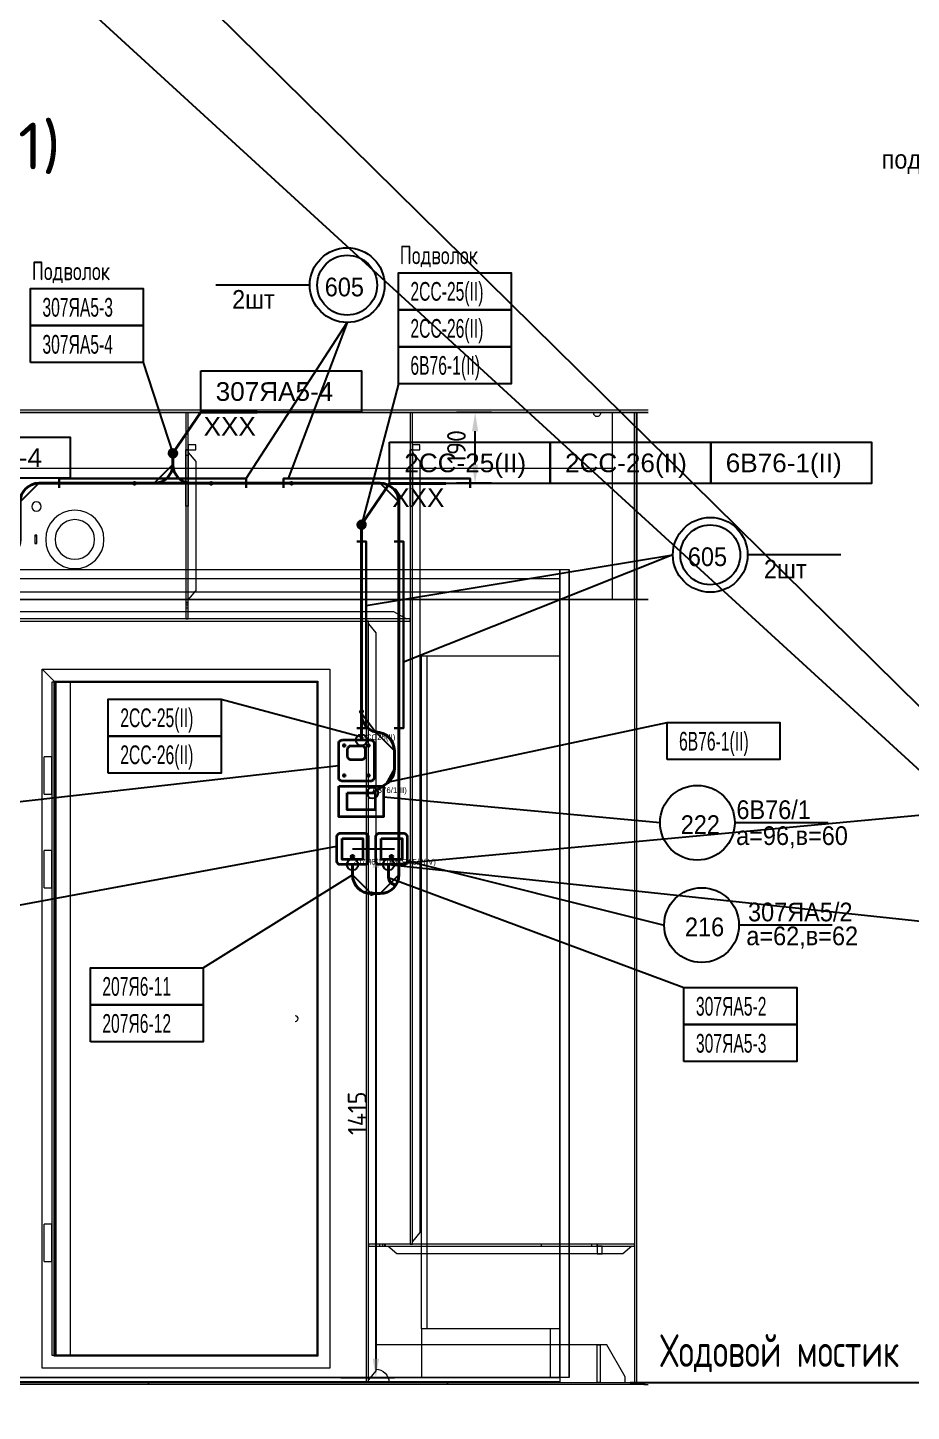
# Model space of a CAD drawing. Header units: millimetres. Extents: x -35117 to 70520, y -28859 to 27816.
# Drawn here: x -6352 to -3988, y -13724 to -10023 of the extents above; entities that cross this region are included whole.
import ezdxf

# ---------------------------------------------------------------- set-up
doc = ezdxf.new("R2010")
doc.units = ezdxf.units.MM
for name, color, linetype in [('-1102', 7, 'Continuous'), ('-1109', 7, 'Continuous'), ('-1114', 7, 'Continuous'), ('-1513', 7, 'Continuous'), ('CABLE', 6, 'Continuous'), ('DIMENSION', 1, 'Continuous'), ('EQUIPMENT', 7, 'Continuous'), ('FORM', 7, 'Continuous'), ('Kabeli', 7, 'Continuous'), ('KabeliError', 7, 'Continuous'), ('Выноски', 7, 'Continuous'), ('ВыноскиНаПолеЧертежа', 7, 'Continuous'), ('Насыщение', 7, 'Continuous'), ('ПозицииОборудования', 7, 'Continuous'), ('ТРАССЫскрытые', 7, 'Continuous'), ('ЭСН', 255, 'Continuous')]:
    doc.layers.add(name, color=color, linetype=linetype)
for name, color, linetype, lineweight in [('Hull', 1, 'Continuous', 40), ('Other', 3, 'Continuous', 60), ('ТРАССЫ', 7, 'Continuous', 40)]:
    doc.layers.add(name, color=color, linetype=linetype, lineweight=lineweight)
doc.styles.add('SIMPLEX', font='simplex.shx', dxfattribs={"width": 0.9, "height": 50})
doc.styles.get("Standard").update_dxf_attribs({"font": 'arial.ttf'})
doc.styles.add('Standard1', font='simplex.shx', dxfattribs={"height": 2.5})
doc.dimstyles.new('М_20 -1', dxfattribs={"dimscale": 0, "dimtxt": 50, "dimasz": 50, "dimexe": 50, "dimexo": 0, "dimgap": 25, "dimtad": 1, "dimdec": 0, "dimrnd": 5, "dimdsep": 46, "dimtxsty": 'SIMPLEX', "dimcen": 50, "dimclrd": 1, "dimclre": 1, "dimclrt": 3, "dimadec": 0, "dimazin": 0, "dimtfac": 1, "dimtdec": 0, "dimtmove": 0, "dimatfit": 3, "dimfxl": 1, "dimtolj": 1, "dimtzin": 0, "dimarcsym": 0})

# ---------------------------------------------------------------- blocks, each defined once
blk = doc.blocks.new('ИР')
at = {"layer": 'EQUIPMENT', "color": 2, "linetype": 'Continuous', "lineweight": 35}
for points in [[(-37.5, 110), (37.5, 110, -0.414214), (47.5, 100), (47.5, 10, -0.414214), (37.5, 0), (-37.5, 0, -0.414214), (-47.5, 10), (-47.5, 100, -0.414214)], [(-13.6, 94.7), (13.6, 94.7, -0.414214), (23.6, 84.7), (23.6, 67, -0.414214), (13.6, 57), (-13.6, 57, -0.414214), (-23.6, 67), (-23.6, 84.7, -0.414214)]]:
    blk.add_lwpolyline(points, format="xyb", close=True, dxfattribs=at)
for centre in [(-32.5, 95), (32.5, 95), (-32.5, 15), (32.5, 15)]:
    blk.add_circle(centre, 2.5, dxfattribs=at)
blk = doc.blocks.new('*U69')
at = {"layer": 'ЭСН', "lineweight": 30}
blk.add_lwpolyline([(500, -25), (500, 0), (0, 0), (0, -25)], dxfattribs=at)
blk = doc.blocks.new('*D108')
at = {"layer": 'Defpoints', "color": 0, "linetype": 'Continuous'}
for p in [(-5154.9, -11052.6), (-5111.4, -11052.6), (-5111.4, -11241.6)]:
    blk.add_point(p, dxfattribs=at)
at = {"layer": 'DIMENSION', "color": 1, "linetype": 'Continuous', "lineweight": -2}
for p, q in [((-5111.4, -11052.6), (-5204.9, -11052.6)), ((-5154.9, -11191.6), (-5154.9, -11102.6)), ((-5111.4, -11241.6), (-5204.9, -11241.6))]:
    blk.add_line(p, q, dxfattribs=at)
at = {"layer": 'DIMENSION', "color": 1, "linetype": 'Continuous'}
for points in [[(-5163.3, -11102.6), (-5146.6, -11102.6), (-5154.9, -11052.6)], [(-5163.3, -11191.6), (-5146.6, -11191.6), (-5154.9, -11241.6)]]:
    blk.add_solid(points, dxfattribs=at)
at = {"layer": 'DIMENSION', "color": 3, "linetype": 'Continuous', "insert": (-5204.9, -11144.3), "char_height": 50, "attachment_point": 5, "rotation": 90, "style": 'SIMPLEX'}
blk.add_mtext('\\A1;190', dxfattribs=at)
blk = doc.blocks.new('ПДУ')
at = {"layer": 'EQUIPMENT', "color": 2, "linetype": 'Continuous', "lineweight": 35}
for points in [[(-60, 41), (60, 41), (60, -41), (-60, -41)], [(-37.5, 22.5), (37.5, 22.5), (37.5, -22.5), (-37.5, -22.5)]]:
    blk.add_lwpolyline(points, close=True, dxfattribs=at)
blk = doc.blocks.new('RS16')
at = {"layer": 'EQUIPMENT', "linetype": 'Continuous', "lineweight": 35}
h = blk.add_hatch(color=2, dxfattribs=at)
h.dxf.hatch_style = 1
h.paths.add_polyline_path([(-3.4, -62.2, 1), (3.4, -62.2, 1)])
h.paths.add_polyline_path([(2.7, -62.2, -1), (-2.7, -62.2, -1)], flags=16)
at = {"layer": 'EQUIPMENT', "color": 2, "linetype": 'Continuous', "lineweight": 35}
blk.add_lwpolyline([(-32, 0), (32, 0, -0.414214), (42, -10), (42, -74, -0.414214), (32, -84), (-32, -84, -0.414214), (-42, -74), (-42, -10, -0.414214)], format="xyb", close=True, dxfattribs=at)
blk.add_lwpolyline([(-28, -14), (28, -14), (28, -70), (-28, -70)], close=True, dxfattribs=at)
for radius in [3.42, 2.67]:
    blk.add_circle((0, -62.2), radius, dxfattribs=at)
blk = doc.blocks.new('*D136')
at = {"layer": 'Defpoints', "color": 0, "linetype": 'Continuous'}
for p in [(-5482.9, -12219.8), (-5514.4, -13633.6), (-5420.6, -13633.6)]:
    blk.add_point(p, dxfattribs=at)
at = {"layer": 'DIMENSION', "color": 1, "linetype": 'Continuous', "lineweight": -2}
for p, q in [((-5482.9, -12219.8), (-5370.6, -12219.8)), ((-5420.6, -12269.8), (-5420.6, -13583.6)), ((-5514.4, -13633.6), (-5370.6, -13633.6))]:
    blk.add_line(p, q, dxfattribs=at)
at = {"layer": 'DIMENSION', "color": 1, "linetype": 'Continuous'}
for points in [[(-5428.9, -12269.8), (-5412.2, -12269.8), (-5420.6, -12219.8)], [(-5428.9, -13583.6), (-5412.2, -13583.6), (-5420.6, -13633.6)]]:
    blk.add_solid(points, dxfattribs=at)
at = {"layer": 'DIMENSION', "color": 3, "linetype": 'Continuous', "insert": (-5470.6, -12926.7), "char_height": 50, "attachment_point": 5, "rotation": 90, "style": 'SIMPLEX'}
blk.add_mtext('\\A1;1415', dxfattribs=at)
blk = doc.blocks.new('*U381')
for p, q in [((0, 0), (74.4, 110.2)), ((74.4, 110.2), (225.6, 110.2))]:
    blk.add_line(p, q)
blk.add_circle((0, 0), 10)
blk.add_circle((0, 0), 10)
for tag, p in [('НАЗВАНИЕ_ПЕРЕХОДА', (86.2, 116.4)), ('СПРАВКА_ПЕРЕХОДА', (82, 47.2))]:
    blk.add_attdef(tag, p, '', height=50)
at = {"flags": 1}
for tag, p in [('ДЛИНА_ПЕРЕХОДА', (104.7, -170.5)), ('СУФИКС', (95, -250.5)), ('ID_перех', (95, -319.4))]:
    blk.add_attdef(tag, p, '', height=50, dxfattribs=at)
blk = doc.blocks.new('*U393')
for p, q in [((0, 0), (74.4, 110.2)), ((74.4, 110.2), (225.6, 110.2))]:
    blk.add_line(p, q)
blk.add_circle((0, 0), 10)
blk.add_circle((0, 0), 10)
for tag, p in [('НАЗВАНИЕ_ПЕРЕХОДА', (86.2, 116.4)), ('СПРАВКА_ПЕРЕХОДА', (82, 47.2))]:
    blk.add_attdef(tag, p, '', height=50)
at = {"flags": 1}
for tag, p in [('ДЛИНА_ПЕРЕХОДА', (104.7, -170.5)), ('СУФИКС', (95, -250.5)), ('ID_перех', (95, -319.4))]:
    blk.add_attdef(tag, p, '', height=50, dxfattribs=at)

msp = doc.modelspace()

# ---------------------------------------------------------------- linework, layer by layer
at = {"layer": '-1102', "color": 3, "lineweight": 0}
for p, q in [((-5228.564, -13652.593), (-5228.564, -13646.593)), ((-4722.564, -13652.593), (-4728.564, -13652.593))]:
    msp.add_line(p, q, dxfattribs=at)
at = {"layer": '-1109', "color": 1, "lineweight": 0}
msp.add_line((-5328.564, -11610.594), (-5328.564, -11604.595), dxfattribs=at)
at = {"layer": '-1109', "color": 4, "lineweight": 0}
msp.add_line((-4728.564, -13282.594), (-4728.564, -13276.592), dxfattribs=at)
msp.add_lwpolyline([(-4728.564, -13276.592), (-4828.564, -13276.592), (-4828.564, -13282.594), (-4728.564, -13282.594), (-4728.564, -13276.592)], dxfattribs=at)
at = {"layer": '-1114', "color": 4, "lineweight": 0}
for p, q in [((-5922.564, -11302.593), (-5928.564, -11302.593)), ((-5322.564, -11302.593), (-5328.564, -11302.593))]:
    msp.add_line(p, q, dxfattribs=at)
at = {"layer": '-1513', "color": 231, "lineweight": 0}
for p, q in [((-4928.576, -11496.553), (-4928.576, -11532.555)), ((-7521.954, -13633.568), (-4928.576, -13633.568)), ((-4928.576, -13633.568), (-4928.576, -13645.568))]:
    msp.add_line(p, q, dxfattribs=at)
at = {"layer": '-1513', "color": 34, "lineweight": 0}
for p, q in [((-4691.571, -11552.284), (-7722.314, -11552.257)), ((-4728.735, -11552.272), (-7722.29, -11552.257)), ((-7722.29, -11552.257), (-4728.735, -11552.272)), ((-4788.562, -11552.254), (-4728.564, -11552.254)), ((-4722.577, -11552.257), (-4691.571, -11552.257)), ((-4722.577, -11552.257), (-4691.571, -11552.257)), ((-4691.571, -11552.257), (-4722.546, -11552.257))]:
    msp.add_line(p, q, dxfattribs=at)
msp.add_lwpolyline([(-4788.562, -11552.254), (-4788.562, -11552.257), (-4728.564, -11552.257)], dxfattribs=at)
at = {"color": 3}
msp.add_line((-4739.773, -13646.593), (-3833.07, -13646.593), dxfattribs=at)
at = {"layer": 'CABLE', "color": 6, "linetype": 'Continuous', "lineweight": 50}
msp.add_circle((-5963.798, -11161.671), 8.849, dxfattribs=at)
at = {"layer": 'CABLE', "color": 2, "linetype": 'Continuous', "lineweight": 50}
msp.add_circle((-5459.063, -11352.593), 8.849, dxfattribs=at)
at = {"layer": 'Hull', "color": 86, "linetype": 'Continuous', "lineweight": 20}
for p, q in [((-4691.571, -11052.284), (-7722.314, -11052.257)), ((-5813.562, -11052.593), (-4691.571, -11052.593)), ((-4728.564, -11052.254), (-4728.564, -11052.257)), ((-4728.564, -11052.257), (-4728.564, -11552.257)), ((-4722.577, -11052.257), (-4722.577, -11552.257)), ((-4691.571, -11052.257), (-4722.577, -11052.257)), ((-4722.546, -11552.257), (-4722.546, -11052.257)), ((-4722.546, -11052.257), (-4722.546, -11552.257)), ((-4722.546, -11052.257), (-4691.571, -11052.257)), ((-5922.564, -11152.593), (-5928.564, -11152.593)), ((-5928.564, -11152.593), (-5928.564, -11559.593)), ((-5928.564, -11152.593), (-5922.564, -11152.593)), ((-5928.564, -11167.592), (-5928.564, -11152.593)), ((-5922.564, -11167.592), (-5928.564, -11167.592)), ((-5928.564, -11302.593), (-5928.564, -11167.592)), ((-5922.564, -11559.593), (-5922.564, -11152.593)), ((-5922.564, -11152.593), (-5922.564, -11167.592)), ((-5922.564, -11167.592), (-5922.564, -11302.593)), ((-5328.564, -11152.593), (-5322.564, -11152.593)), ((-5328.564, -11167.592), (-5328.564, -11152.593)), ((-5322.564, -11167.592), (-5328.564, -11167.592)), ((-5328.564, -11302.593), (-5328.564, -11167.592)), ((-5322.564, -11152.593), (-5322.564, -11167.592)), ((-5322.564, -11167.592), (-5322.564, -11302.593)), ((-5928.564, -11559.593), (-5922.564, -11559.593)), ((-5928.564, -11559.593), (-5928.564, -11561.495)), ((-5928.564, -11561.495), (-5922.564, -11561.495)), ((-5928.564, -11561.495), (-5928.564, -11566.915)), ((-5928.564, -11566.915), (-5922.564, -11566.915)), ((-5928.564, -11566.915), (-5928.564, -11575.026)), ((-5928.564, -11575.026), (-5922.564, -11575.026)), ((-5928.564, -11575.026), (-5928.564, -11584.593)), ((-5922.564, -11561.495), (-5922.564, -11559.593)), ((-5922.564, -11566.915), (-5922.564, -11561.495)), ((-5922.564, -11575.026), (-5922.564, -11566.915)), ((-5922.564, -11584.593), (-5922.564, -11575.026)), ((-5328.564, -11604.595), (-6484.46, -11604.595)), ((-6484.46, -11610.594), (-5328.564, -11610.594)), ((-5928.564, -11584.593), (-5922.564, -11584.593)), ((-5928.564, -11584.593), (-5928.564, -11604.595)), ((-5928.564, -11604.595), (-5922.564, -11604.595)), ((-5922.564, -11604.595), (-5922.564, -11584.593)), ((-5440.564, -13276.592), (-5440.564, -13282.594)), ((-5420.562, -13276.592), (-5440.564, -13276.592)), ((-5440.564, -13282.594), (-5420.562, -13282.594)), ((-5420.562, -13276.592), (-5420.562, -13282.594)), ((-5410.998, -13276.592), (-5420.562, -13276.592)), ((-5420.562, -13282.594), (-5410.998, -13282.594)), ((-5410.998, -13276.592), (-5410.998, -13282.594)), ((-5402.887, -13276.592), (-5410.998, -13276.592)), ((-5410.998, -13282.594), (-5402.887, -13282.594)), ((-5402.887, -13276.592), (-5402.887, -13282.594)), ((-5397.467, -13276.592), (-5402.887, -13276.592)), ((-5402.887, -13282.594), (-5397.467, -13282.594)), ((-5397.467, -13276.592), (-5397.467, -13282.594)), ((-5395.562, -13276.592), (-5397.467, -13276.592)), ((-5397.467, -13282.594), (-5395.562, -13282.594)), ((-5395.562, -13276.592), (-5395.562, -13282.594)), ((-4728.564, -13276.592), (-5395.562, -13276.592)), ((-5395.562, -13282.594), (-4728.564, -13282.594)), ((-4978.564, -13276.592), (-4978.564, -13282.594)), ((-4843.567, -13276.592), (-4978.564, -13276.592)), ((-4978.564, -13282.594), (-4843.567, -13282.594)), ((-4843.567, -13276.592), (-4843.567, -13282.594)), ((-4828.564, -13276.592), (-4843.567, -13276.592)), ((-4843.567, -13282.594), (-4828.564, -13282.594)), ((-4828.564, -13282.594), (-4828.564, -13276.592)), ((-4928.576, -13645.568), (-7521.954, -13645.568)), ((-5228.564, -13646.593), (-4703.564, -13646.593)), ((-4703.564, -13652.593), (-5228.564, -13652.593)), ((-4703.564, -13646.593), (-4703.564, -13652.593)), ((-4703.564, -13646.593), (-4703.564, -13652.593)), ((-4700.488, -13646.593), (-4703.564, -13646.593)), ((-4703.564, -13652.593), (-4700.488, -13652.593)), ((-4700.488, -13652.593), (-4700.488, -13646.593)), ((-4691.327, -13646.593), (-4700.488, -13646.593)), ((-4700.488, -13652.593), (-4691.571, -13652.593)), ((-4697.564, -13652.593), (-4691.571, -13652.593))]:
    msp.add_line(p, q, dxfattribs=at)
for points in [[(-7722.314, -11552.257), (-7722.314, -11052.257), (-4691.571, -11052.284)], [(-4728.735, -11552.272), (-4728.735, -11052.272), (-7722.29, -11052.257)], [(-7662.066, -11052.257), (-4788.592, -11052.257), (-4788.592, -11202.257), (-7662.066, -11202.257), (-7662.066, -11052.257)], [(-7383.563, -11052.593), (-5813.562, -11052.593), (-5813.562, -11046.593), (-7383.563, -11046.593), (-7383.563, -11052.593)], [(-5928.564, -11052.593), (-5928.564, -11152.593), (-5922.564, -11152.593), (-5922.564, -11052.593), (-5928.564, -11052.593)], [(-4691.571, -11046.593), (-5813.562, -11046.593), (-5813.562, -11052.593)], [(-5328.564, -11052.593), (-5328.564, -11152.593), (-5322.564, -11152.593), (-5322.564, -11052.593), (-5328.564, -11052.593)], [(-4728.564, -11052.254), (-4788.562, -11052.254), (-4788.562, -11552.254)], [(-4728.564, -11552.257), (-4728.564, -11552.254), (-4728.564, -11052.254)], [(-4728.564, -11052.593), (-4728.564, -13646.593), (-4722.564, -13646.593), (-4722.564, -11052.593), (-4728.564, -11052.593)], [(-5922.564, -11152.593), (-5902.563, -11152.593), (-5902.563, -11139.202), (-5922.564, -11139.202), (-5922.564, -11152.593)], [(-5322.564, -11152.593), (-5302.563, -11152.593), (-5302.563, -11139.202), (-5322.564, -11139.202), (-5322.564, -11152.593)], [(-5922.564, -11552.443), (-5922.564, -11159.743), (-5902.563, -11183.58), (-5902.563, -11528.606), (-5922.564, -11552.443)], [(-5328.564, -11152.593), (-5328.564, -13276.592), (-5322.564, -13276.592), (-5322.564, -11152.593), (-5328.564, -11152.593)], [(-5322.564, -13269.441), (-5322.564, -11159.743), (-5302.563, -11183.58), (-5302.563, -13245.607), (-5322.564, -13269.441)], [(-5338.958, -11604.595), (-6484.46, -11604.595), (-6484.46, -11584.593), (-5373.596, -11584.593), (-5338.958, -11604.595)], [(-5446.563, -11610.594), (-5446.563, -13646.593), (-5440.564, -13646.593), (-5440.564, -11610.594), (-5446.563, -11610.594)], [(-5440.564, -13639.443), (-5440.564, -11617.745), (-5420.562, -11641.579), (-5420.562, -13615.605), (-5440.564, -13639.443)], [(-5388.415, -13282.594), (-4735.717, -13282.594), (-4759.552, -13302.593), (-5364.581, -13302.593), (-5388.415, -13282.594)], [(-4828.564, -13282.594), (-4828.564, -13302.593), (-4815.173, -13302.593), (-4815.173, -13282.594), (-4828.564, -13282.594)], [(-4828.564, -13646.593), (-4828.564, -13546.593), (-4820.562, -13546.593), (-4820.562, -13646.593), (-4828.564, -13646.593)], [(-6028.564, -13652.593), (-7228.564, -13652.593), (-7228.564, -13646.593), (-6028.564, -13646.593), (-6028.564, -13652.593)], [(-5228.564, -13652.593), (-6028.564, -13652.593), (-6028.564, -13646.593), (-5228.564, -13646.593), (-5228.564, -13652.593)]]:
    msp.add_lwpolyline(points, dxfattribs=at)
for points in [[(-5228.564, -11052.593), (-4838.562, -11052.593, 0.19896901), (-4835.638, -11059.664, 0.19883507), (-4828.564, -11062.593, 0.19883507), (-4821.49, -11059.664, 0.19896901), (-4818.567, -11052.593), (-4691.571, -11052.593)], [(-5385.565, -13646.593), (-4753.564, -13646.593), (-4753.564, -13631.594), (-4802.636, -13546.593), (-5420.562, -13546.593), (-5420.562, -13611.592, -0.19889785), (-5395.813, -13621.846, -0.19893613), (-5385.565, -13646.593, -0.19893613)]]:
    msp.add_lwpolyline(points, format="xyb", dxfattribs=at)
at = {"layer": 'Kabeli', "color": 231}
for points in [[(-7602.59, -11338.255), (-7602.925, -11338.445), (-7602.925, -11390.778), (-7552.925, -11440.778), (-6422.218, -11440.778), (-6372.218, -11390.778), (-6372.218, -11291.603), (-6322.218, -11241.603), (-6066.197, -11241.603), (-6066.197, -11241.603), (-6013.798, -11241.603), (-5963.798, -11191.603), (-5963.798, -11161.671), (-5963.464, -11161.481)], [(-5482.931, -12261.815), (-5482.931, -12261.815), (-5482.931, -12289.349), (-5432.931, -12339.349), (-5431.882, -12339.349), (-5409.063, -12339.349), (-5359.063, -12289.349), (-5359.063, -11291.603), (-5409.063, -11241.603), (-5646.644, -11241.603), (-5646.644, -11241.603), (-5861.399, -11241.603), (-6066.197, -11241.603), (-6322.218, -11241.603), (-6372.218, -11291.603), (-6372.218, -11390.778), (-6422.218, -11440.778), (-7552.925, -11440.778), (-7602.925, -11390.778), (-7602.925, -11338.445), (-7602.59, -11338.255)], [(-5482.931, -12261.815), (-5482.931, -12261.815), (-5482.931, -12289.349), (-5432.931, -12339.349), (-5431.882, -12339.349), (-5409.063, -12339.349), (-5359.063, -12289.349), (-5359.063, -11291.603), (-5409.063, -11241.603), (-5646.644, -11241.603), (-5646.644, -11241.603), (-5861.399, -11241.603), (-6066.197, -11241.603), (-6322.218, -11241.603), (-6372.218, -11291.603), (-6372.218, -11390.778), (-6422.218, -11440.778), (-7552.925, -11440.778), (-7602.925, -11390.778), (-7602.925, -11338.445), (-7602.59, -11338.255)]]:
    msp.add_lwpolyline(points, dxfattribs=at)
at = {"layer": 'Kabeli', "color": 5}
for points in [[(-5459.063, -11928.305), (-5459.063, -11928.305), (-5459.063, -11928.305), (-5459.063, -11852.572), (-5459.063, -11352.593), (-5458.729, -11352.403)], [(-5458.729, -11352.403), (-5459.063, -11352.593), (-5459.063, -11852.572), (-5459.063, -11928.305), (-5459.063, -11928.305), (-5459.063, -11928.305)], [(-5458.729, -11352.403), (-5459.063, -11352.593), (-5459.063, -11852.572), (-5459.063, -11852.572), (-5459.063, -11856.918), (-5421.069, -11906.918), (-5421.069, -11906.918), (-5371.069, -11956.918), (-5371.069, -12004.724), (-5393.668, -12046.547), (-5429.592, -12070.083), (-5429.592, -12070.083)]]:
    msp.add_lwpolyline(points, dxfattribs=at)
at = {"layer": 'Kabeli', "color": 6}
for centre in [(-5963.798, -11161.671), (-5963.798, -11161.671), (-5963.798, -11161.671), (-5963.798, -11161.671), (-5963.798, -11161.671), (-5963.798, -11161.671), (-6066.197, -11241.603), (-5861.399, -11241.603), (-5646.644, -11241.603), (-5646.644, -11241.603), (-5431.882, -12339.349), (-5431.882, -12339.349), (-5431.882, -12339.349)]:
    msp.add_circle(centre, 4, dxfattribs=at)
at = {"layer": 'Kabeli', "color": 2}
for centre in [(-5459.063, -11352.593), (-5459.063, -11352.593), (-5459.063, -11852.572)]:
    msp.add_circle(centre, 4, dxfattribs=at)
at = {"layer": 'KabeliError', "color": 5}
for points in [[(-9021.821, -6858.229), (-1528.263, -14239.448)], [(-9517.265, -6929.53), (-1528.263, -14239.448)], [(-9517.265, -6929.53), (-1528.263, -14239.448)]]:
    msp.add_lwpolyline(points, dxfattribs=at)
at = {"layer": 'KabeliError', "color": 231}
for points in [[(-5386.639, -12261.815), (2643.004, -11513.935)], [(-5386.639, -12261.815), (1534.066, -12998.247)]]:
    msp.add_lwpolyline(points, dxfattribs=at)
at = {"layer": 'Other', "color": 251, "linetype": 'Continuous', "lineweight": 20}
for p, q in [((-6328.021, -11380.12), (-6333.026, -11380.12)), ((-6333.026, -11380.12), (-6333.026, -11382.015)), ((-6333.026, -11382.015), (-6328.021, -11382.015)), ((-6333.026, -11382.015), (-6333.026, -11402.013)), ((-6328.021, -11382.015), (-6328.021, -11380.12)), ((-6328.021, -11402.013), (-6328.021, -11382.015)), ((-6333.026, -11402.013), (-6328.021, -11402.013)), ((-6333.026, -11402.013), (-6333.026, -11402.95)), ((-6333.026, -11402.95), (-6328.021, -11402.95)), ((-6328.021, -11402.95), (-6328.021, -11402.013)), ((-5284.436, -11703.591), (-5284.436, -13503.591))]:
    msp.add_line(p, q, dxfattribs=at)
at = {"layer": 'Other', "color": 5, "linetype": 'Continuous', "lineweight": 18}
for p, q in [((-4928.576, -13633.592), (-4928.576, -11472.554)), ((-4928.576, -11472.554), (-4928.576, -13633.592)), ((-4903.485, -13633.592), (-4903.607, -11472.554)), ((-4903.607, -11472.554), (-4903.485, -13633.592)), ((-7521.954, -11496.553), (-4928.576, -11496.553)), ((-4928.576, -11532.555), (-7521.954, -11532.555)), ((-6313.609, -11738.597), (-6281.608, -11770.597)), ((-6313.609, -11738.597), (-5543.609, -11738.597)), ((-6313.609, -11738.597), (-6281.608, -11770.597)), ((-5543.609, -11738.597), (-5543.609, -13608.597)), ((-5543.609, -11738.597), (-5543.609, -13608.597)), ((-6281.608, -11770.597), (-5575.61, -11770.597)), ((-5837.719, -11773.597), (-6277.102, -11773.597)), ((-6277.102, -11773.597), (-6277.102, -13573.597)), ((-5767.009, -11773.597), (-5837.719, -11773.597)), ((-5575.61, -11770.597), (-5575.61, -13576.597)), ((-6287.608, -11973.597), (-6307.609, -11973.597)), ((-6307.609, -12073.597), (-6307.609, -11973.597)), ((-6287.608, -11973.597), (-6307.609, -11973.597)), ((-6307.609, -12073.597), (-6307.609, -11973.597)), ((-6287.608, -11973.597), (-6307.609, -11973.597)), ((-6307.609, -12073.597), (-6307.609, -11973.597)), ((-6287.608, -12073.597), (-6287.608, -11973.597)), ((-6287.608, -12073.597), (-6287.608, -11973.597)), ((-6287.608, -12073.597), (-6287.608, -11973.597)), ((-6307.609, -12073.597), (-6287.608, -12073.597)), ((-6307.609, -12073.597), (-6287.608, -12073.597)), ((-6307.609, -12073.597), (-6287.608, -12073.597)), ((-6287.608, -12223.599), (-6307.609, -12223.599)), ((-6307.609, -12323.599), (-6307.609, -12223.599)), ((-6287.608, -12223.599), (-6307.609, -12223.599)), ((-6307.609, -12323.599), (-6307.609, -12223.599)), ((-6287.608, -12223.599), (-6307.609, -12223.599)), ((-6307.609, -12323.599), (-6307.609, -12223.599)), ((-6287.608, -12323.599), (-6287.608, -12223.599)), ((-6287.608, -12323.599), (-6287.608, -12223.599)), ((-6287.608, -12323.599), (-6287.608, -12223.599)), ((-6307.609, -12323.599), (-6287.608, -12323.599)), ((-6307.609, -12323.599), (-6287.608, -12323.599)), ((-6307.609, -12323.599), (-6287.608, -12323.599)), ((-6287.608, -13223.597), (-6307.609, -13223.597)), ((-6307.609, -13323.597), (-6307.609, -13223.597)), ((-6287.608, -13223.597), (-6307.609, -13223.597)), ((-6307.609, -13323.597), (-6307.609, -13223.597)), ((-6287.608, -13223.597), (-6307.609, -13223.597)), ((-6307.609, -13323.597), (-6307.609, -13223.597)), ((-6287.608, -13323.597), (-6287.608, -13223.597)), ((-6287.608, -13323.597), (-6287.608, -13223.597)), ((-6287.608, -13323.597), (-6287.608, -13223.597)), ((-6307.609, -13323.597), (-6287.608, -13323.597)), ((-6307.609, -13323.597), (-6287.608, -13323.597)), ((-6307.609, -13323.597), (-6287.608, -13323.597)), ((-5837.719, -13573.597), (-6277.102, -13573.597)), ((-5837.719, -13573.597), (-5767.009, -13573.597))]:
    msp.add_line(p, q, dxfattribs=at)
at = {"layer": 'Other', "color": 251, "linetype": 'Continuous', "lineweight": 20}
for points in [[(-6328.906, -11316.658, 1), (-6328.906, -11291.658, 1), (-6328.906, -11316.658, 1)], [(-6226.025, -11470.012, 1), (-6226.025, -11314.012, 1), (-6226.025, -11470.012, 1)], [(-6226.025, -11470.012, 1), (-6226.025, -11314.012, 1), (-6226.025, -11470.012, 1)], [(-6226.025, -11445.012, 1), (-6226.025, -11339.012, 1), (-6226.025, -11445.012, 1)], [(-6226.025, -11445.012, 1), (-6226.025, -11339.012, 1), (-6226.025, -11445.012, 1)]]:
    msp.add_lwpolyline(points, format="xyb", dxfattribs=at)
at = {"layer": 'Other', "color": 5, "linetype": 'Continuous', "lineweight": 18}
for points in [[(-4903.485, -13633.592), (-7521.942, -13633.592), (-7521.972, -11472.554), (-4903.607, -11472.554)], [(-4928.576, -11472.554), (-4903.576, -11472.554), (-4903.576, -13633.592), (-4928.576, -13633.592)], [(-5543.609, -13608.597), (-6313.609, -13608.597), (-6313.609, -11738.597)], [(-5575.61, -13576.597), (-6281.608, -13576.597), (-6281.608, -11770.597), (-6313.609, -11738.597)], [(-6287.61, -11773.597), (-6287.61, -13573.597), (-6237.61, -13573.597), (-6237.61, -11773.597), (-6287.61, -11773.597)], [(-5578.61, -11773.597), (-5578.61, -13573.597), (-6278.608, -13573.597), (-6278.608, -11773.597), (-5578.61, -11773.597)]]:
    msp.add_lwpolyline(points, dxfattribs=at)
at = {"layer": 'Other', "color": 251, "linetype": 'Continuous', "lineweight": 20}
for points in [[(-4928.579, -13503.591), (-5298.578, -13503.591), (-5298.578, -11703.591), (-4928.579, -11703.591), (-4928.579, -13503.591)], [(-4953.579, -13503.591), (-5298.578, -13503.591), (-5298.578, -13633.591), (-4953.579, -13633.591), (-4953.579, -13503.591)]]:
    msp.add_lwpolyline(points, dxfattribs=at)
at = {"layer": 'Other', "color": 5, "linetype": 'Continuous', "lineweight": 18}
msp.add_arc((-5636.108, -12673.597), 7.5, 270, 90, dxfattribs=at)
at = {"layer": 'Выноски', "color": 1}
msp.add_line((-5882.788, -12537.509), (-5482.931, -12289.349), dxfattribs=at)
for points in [[(-5360.132, -10777.414), (-5360.132, -10678.414), (-5058.495, -10678.414), (-5058.495, -10777.414), (-5360.132, -10777.414)], [(-6344.686, -10820.007), (-6344.686, -10721.007), (-6043.048, -10721.007), (-6043.048, -10820.007), (-6344.686, -10820.007)], [(-5360.132, -10876.414), (-5360.132, -10777.414), (-5058.495, -10777.414), (-5058.495, -10876.414), (-5360.132, -10876.414)], [(-6344.686, -10919.007), (-6344.686, -10820.007), (-6043.048, -10820.007), (-6043.048, -10919.007), (-6344.686, -10919.007)], [(-5360.132, -10975.414), (-5360.132, -10876.414), (-5058.495, -10876.414), (-5058.495, -10975.414), (-5360.132, -10975.414)], [(-6043.048, -10919.007), (-5963.798, -11161.671)], [(-5360.132, -10975.414), (-5459.063, -11352.593)], [(-6136.416, -11917.886), (-6136.416, -11818.886), (-5834.779, -11818.886), (-5834.779, -11917.886), (-6136.416, -11917.886)], [(-5834.779, -11818.886), (-5459.063, -11919.517)], [(-5385.509, -12039.874), (-4641.349, -11881.558)], [(-4641.349, -11980.558), (-4641.349, -11881.558), (-4339.711, -11881.558), (-4339.711, -11980.558), (-4641.349, -11980.558)], [(-6136.416, -12016.886), (-6136.416, -11917.886), (-5834.779, -11917.886), (-5834.779, -12016.886), (-6136.416, -12016.886)], [(-4660.222, -12149.75), (-5400.003, -12081.306)], [(-5386.639, -12295.81), (-4596.066, -12590.635)], [(-6184.425, -12636.509), (-6184.425, -12537.509), (-5882.788, -12537.509), (-5882.788, -12636.509), (-6184.425, -12636.509)], [(-4596.066, -12689.635), (-4596.066, -12590.635), (-4294.429, -12590.635), (-4294.429, -12689.635), (-4596.066, -12689.635)], [(-6184.425, -12735.509), (-6184.425, -12636.509), (-5882.788, -12636.509), (-5882.788, -12735.509), (-6184.425, -12735.509)], [(-4596.066, -12788.635), (-4596.066, -12689.635), (-4294.429, -12689.635), (-4294.429, -12788.635), (-4596.066, -12788.635)]]:
    msp.add_lwpolyline(points, dxfattribs=at)
at = {"layer": 'ВыноскиНаПолеЧертежа', "color": 0}
for points in [[(-5889.085, -10941.235), (-5459.085, -10941.235), (-5459.085, -11051.235), (-5889.085, -11051.235)], [(-6668.212, -11118.008), (-6238.212, -11118.008), (-6238.212, -11228.008), (-6668.212, -11228.008)], [(-5384.351, -11132.156), (-4954.351, -11132.156), (-4954.351, -11242.156), (-5384.351, -11242.156)], [(-4954.351, -11132.156), (-4524.351, -11132.156), (-4524.351, -11242.156), (-4954.351, -11242.156)], [(-4524.351, -11132.156), (-4094.351, -11132.156), (-4094.351, -11242.156), (-4524.351, -11242.156)]]:
    msp.add_lwpolyline(points, close=True, dxfattribs=at)
at = {"layer": 'Насыщение', "color": 1}
msp.add_lwpolyline([(-5767.989, -11229.103), (-5497.265, -10811.686), (-5654.878, -11229.103)], dxfattribs=at)
for centre, radius in [((-5497.265, -10711.686), 100), ((-5497.265, -10711.686), 80), ((-4525.712, -11433.138), 100), ((-4525.712, -11433.138), 80)]:
    msp.add_circle(centre, radius, dxfattribs=at)
at = {"layer": 'ПозицииОборудования', "color": 1}
for p, q in [((-5599.201, -10711.686), (-5848.781, -10711.686)), ((-4176.132, -11433.138), (-4425.712, -11433.138)), ((-4210.641, -12149.75), (-4460.222, -12149.75)), ((-4199.354, -12423.387), (-4448.934, -12423.387))]:
    msp.add_line(p, q, dxfattribs=at)
for points in [[(-5446.563, -11568.628), (-4625.712, -11433.138), (-5346.563, -11719.917)], [(-6546.409, -12112.589), (-5520.003, -11996.441)], [(-6564.847, -12405.158), (-5524.931, -12212.353)], [(-5336.562, -12251.815), (-4648.934, -12423.387)]]:
    msp.add_lwpolyline(points, dxfattribs=at)
for centre in [(-4560.222, -12149.75), (-4548.934, -12423.387)]:
    msp.add_circle(centre, 100, dxfattribs=at)
at = {"layer": 'ТРАССЫ', "color": 6}
for points in [[(-6066.197, -11241.603), (-6013.798, -11241.603, 0.41421356), (-5963.798, -11191.603), (-5963.798, -11161.671)], [(-5861.399, -11241.603), (-5913.798, -11241.603, -0.41421356), (-5963.798, -11191.603), (-5963.798, -11161.671)], [(-7602.925, -11338.445), (-7602.925, -11390.778, 0.41421356), (-7552.925, -11440.778), (-6422.218, -11440.778, 0.41421356), (-6372.218, -11390.778), (-6372.218, -11291.603, -0.41421356), (-6322.218, -11241.603), (-5646.644, -11241.603)], [(-5431.882, -12339.349), (-5409.063, -12339.349, 0.41421356), (-5359.063, -12289.349), (-5359.063, -11291.603, 0.41421356), (-5409.063, -11241.603), (-5646.644, -11241.603)], [(-5482.931, -12261.815), (-5482.931, -12289.349, 0.41421356), (-5432.931, -12339.349), (-5431.882, -12339.349)], [(-5366.639, -12315.81), (-5366.639, -12315.81, -0.41421356), (-5386.639, -12295.81), (-5386.639, -12261.815)]]:
    msp.add_lwpolyline(points, format="xyb", dxfattribs=at)
at = {"layer": 'ТРАССЫ', "color": 2, "ltscale": 200}
msp.add_lwpolyline([(-5459.063, -11928.305), (-5459.063, -11928.305), (-5459.063, -11352.593)], dxfattribs=at)
msp.add_lwpolyline([(-5459.063, -11852.572), (-5459.063, -11856.918, 0.37547), (-5421.069, -11906.918), (-5421.069, -11906.918, -0.41421356), (-5371.069, -11956.918), (-5371.069, -12004.724, -0.25289359), (-5393.668, -12046.547), (-5429.592, -12070.083)], format="xyb", dxfattribs=at)
at = {"layer": 'ТРАССЫскрытые', "color": 2}
for centre in [(-5459.063, -11928.305), (-5429.592, -12070.083)]:
    msp.add_circle(centre, 15, dxfattribs=at)
at = {"layer": 'ТРАССЫскрытые', "color": 6}
for centre in [(-5482.931, -12261.815), (-5386.639, -12261.815)]:
    msp.add_circle(centre, 15, dxfattribs=at)

# ---------------------------------------------------------------- block references
for name, p in [('ИР', (-5472.503, -12038.305)), ('ПДУ', (-5460.003, -12092.583)), ('RS16', (-5482.931, -12177.815)), ('RS16', (-5378.562, -12177.815))]:
    msp.add_blockref(name, p)
at = {"layer": 'CABLE', "color": 2, "linetype": 'Continuous', "lineweight": 50, "rotation": 270}
msp.add_blockref('*U69', (-5446.563, -11397.045), dxfattribs=at)
at = {"layer": 'ТРАССЫ'}
ref = msp.add_blockref('*U381', (-5963.464, -11161.481), dxfattribs=at)
ref.add_attrib('СПРАВКА_ПЕРЕХОДА', 'ХХХ', (-5881.432, -11114.265), dxfattribs={"layer": '0', "height": 50})
ref = msp.add_blockref('*U393', (-5458.729, -11352.403), dxfattribs=at)
ref.add_attrib('СПРАВКА_ПЕРЕХОДА', 'ХХХ', (-5376.697, -11305.187), dxfattribs={"layer": '0', "height": 50})
at = {"layer": 'ЭСН'}
for p in [(-6267.989, -11229.103), (-5667.989, -11229.103)]:
    msp.add_blockref('*U69', p, dxfattribs=at)
at = {"layer": 'ЭСН', "rotation": 270}
msp.add_blockref('*U69', (-5346.563, -11397.045), dxfattribs=at)

# ---------------------------------------------------------------- texts
at = {"color": 4, "style": 'Standard1'}
msp.add_text('Г(1)', height=125, dxfattribs=at).set_placement((-6523.459, -10402.101))
at = {"ltscale": 7, "style": 'Standard1', "width": 0.7}
msp.add_text('Ходовой мостик', height=87.5, dxfattribs=at).set_placement((-4659.69, -13605.437, 0))
at = {"layer": 'FORM', "color": 3, "style": 'Standard1', "width": 0.7}
for p in [(-5356.572, -10656.051), (-6341.126, -10698.645)]:
    msp.add_text('Подволок', height=50, dxfattribs=at).set_placement(p)
at = {"layer": 'Выноски', "color": 3, "width": 0.6}
for s, p in [('2СС-25(II)', (-5328.132, -10753.414)), ('307ЯА5-3', (-6312.686, -10796.007)), ('2СС-26(II)', (-5328.132, -10852.414)), ('307ЯА5-4', (-6312.686, -10895.007)), ('6В76-1(II)', (-5328.132, -10951.414)), ('2СС-25(II)', (-6104.416, -11893.886)), ('6В76-1(II)', (-4609.349, -11956.558)), ('2СС-26(II)', (-6104.416, -11992.886)), ('207Я6-11', (-6152.425, -12612.509)), ('307ЯА5-2', (-4564.066, -12665.635)), ('207Я6-12', (-6152.425, -12711.509)), ('307ЯА5-3', (-4564.066, -12764.635))]:
    msp.add_text(s, height=50, dxfattribs=at).set_placement(p)
at = {"layer": 'ВыноскиНаПолеЧертежа', "color": 0}
for s, p in [('307ЯА5-4', (-5849.085, -11021.235)), ('307ЯА5-4', (-6628.212, -11198.008)), ('2СС-25(II)', (-5344.351, -11212.156)), ('2СС-26(II)', (-4914.351, -11212.156)), ('6В76-1(II)', (-4484.351, -11212.156))]:
    msp.add_text(s, height=50, dxfattribs=at).set_placement(p)
at = {"layer": 'Насыщение', "color": 3, "width": 0.9}
for p in [(-5557.265, -10741.686), (-4585.712, -11463.138)]:
    msp.add_text('605', height=50, dxfattribs=at).set_placement(p)
at = {"layer": 'ПозицииОборудования', "color": 3, "width": 0.9}
for s, p in [('подрезать по месту', (-4067.304, -10400.085)), ('2шт', (-5805.211, -10774.89)), ('2шт', (-4382.142, -11496.342)), ('6В76/1', (-4455.751, -12139.75)), ('222', (-4604.71, -12179.75)), ('а=96,в=60', (-4456.543, -12209.199)), ('307ЯА5/2', (-4424.721, -12413.387)), ('216', (-4593.422, -12453.387)), ('а=62,в=62', (-4429.265, -12477.351))]:
    msp.add_text(s, height=50, dxfattribs=at).set_placement(p)
at = {"layer": 'ТРАССЫскрытые', "color": 2}
for s, p in [('2СС25(II)', (-5459.063, -11928.305)), ('6В76/1(II)', (-5429.592, -12070.083))]:
    msp.add_text(s, height=15, dxfattribs=at).set_placement(p)
at = {"layer": 'ТРАССЫскрытые', "color": 6}
for s, p in [('207Я6/11(IV)', (-5482.931, -12261.815)), ('307ЯА5/2(IV)', (-5386.639, -12261.815))]:
    msp.add_text(s, height=15, dxfattribs=at).set_placement(p)

# ---------------------------------------------------------------- dimensions: what is measured, and where the dimension line sits
at = {"layer": 'DIMENSION', "color": 1, "linetype": 'Continuous'}
dim = msp.add_linear_dim(base=(-5154.938, -11052.593), p1=(-5111.418, -11241.603), p2=(-5111.418, -11052.593), angle=90, dimstyle='М_20 -1', override={"dimscale": 1}, dxfattribs=at)
dim.commit()
dim.dimension.update_dxf_attribs({"geometry": '*D108', "text_midpoint": (-5154.938, -11144.311), "dimtype": 160})
dim = msp.add_linear_dim(base=(-5420.562, -13633.568), p1=(-5482.931, -12219.815), p2=(-5514.421, -13633.568), angle=90, dimstyle='М_20 -1', override={"dimscale": 1}, dxfattribs=at)
dim.commit()
dim.dimension.update_dxf_attribs({"geometry": '*D136', "text_midpoint": (-5470.562, -12926.691)})

doc.saveas('drawing.dxf')
